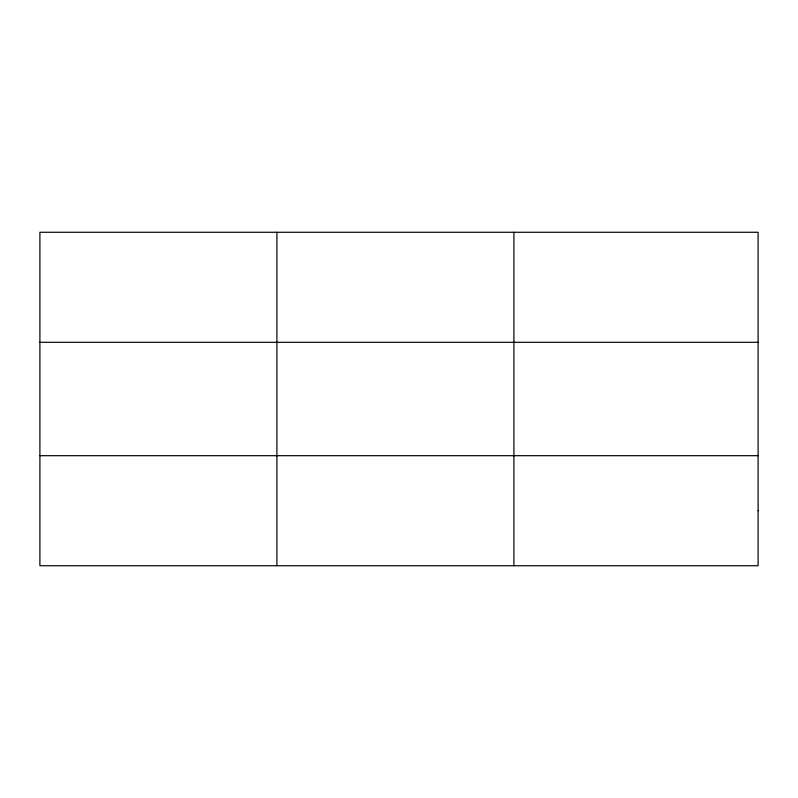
<?xml version="1.0" encoding="UTF-8"?>
<svg xmlns="http://www.w3.org/2000/svg" width="798" height="798" viewBox="0 0 798 798"><rect width="100%" height="100%" fill="white"/><g stroke="black" fill="none" stroke-linecap="round" stroke-linejoin="round"><path stroke-width="1.2" d="M276.906 232.268L276.906 565.732M513.912 232.268L513.912 565.732M39.9 342.312L758.1 342.312M39.9 455.688L758.1 455.688M758.1 510.71L758.1 565.732L39.9 565.732L39.9 232.268L758.1 232.268L758.1 510.71"/></g></svg>
